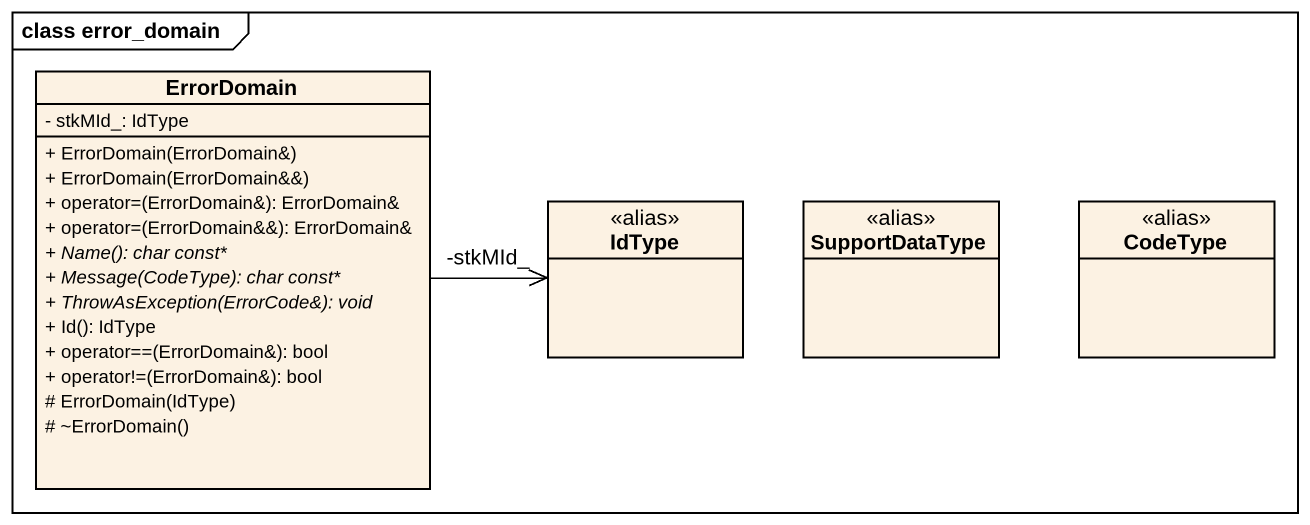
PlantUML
@startuml
mainframe class error_domain
hide circle
hide empty members
skinparam classAttributeIconSize 0
class ErrorDomain {
  - stkMId_: IdType
  + ErrorDomain(ErrorDomain&)
  + ErrorDomain(ErrorDomain&&)
  + operator=(ErrorDomain&): ErrorDomain&
  + operator=(ErrorDomain&&): ErrorDomain&
  {abstract} + Name(): char const*
  {abstract} + Message(CodeType): char const*
  {abstract} + ThrowAsException(ErrorCode&): void
  + Id(): IdType
  + operator==(ErrorDomain&): bool
  + operator!=(ErrorDomain&): bool
  # ErrorDomain(IdType)
  # ~ErrorDomain()
}
class IdType <<alias>>
class SupportDataType <<alias>>
class CodeType <<alias>>
ErrorDomain -right-> "-stkMId_" IdType
@enduml
